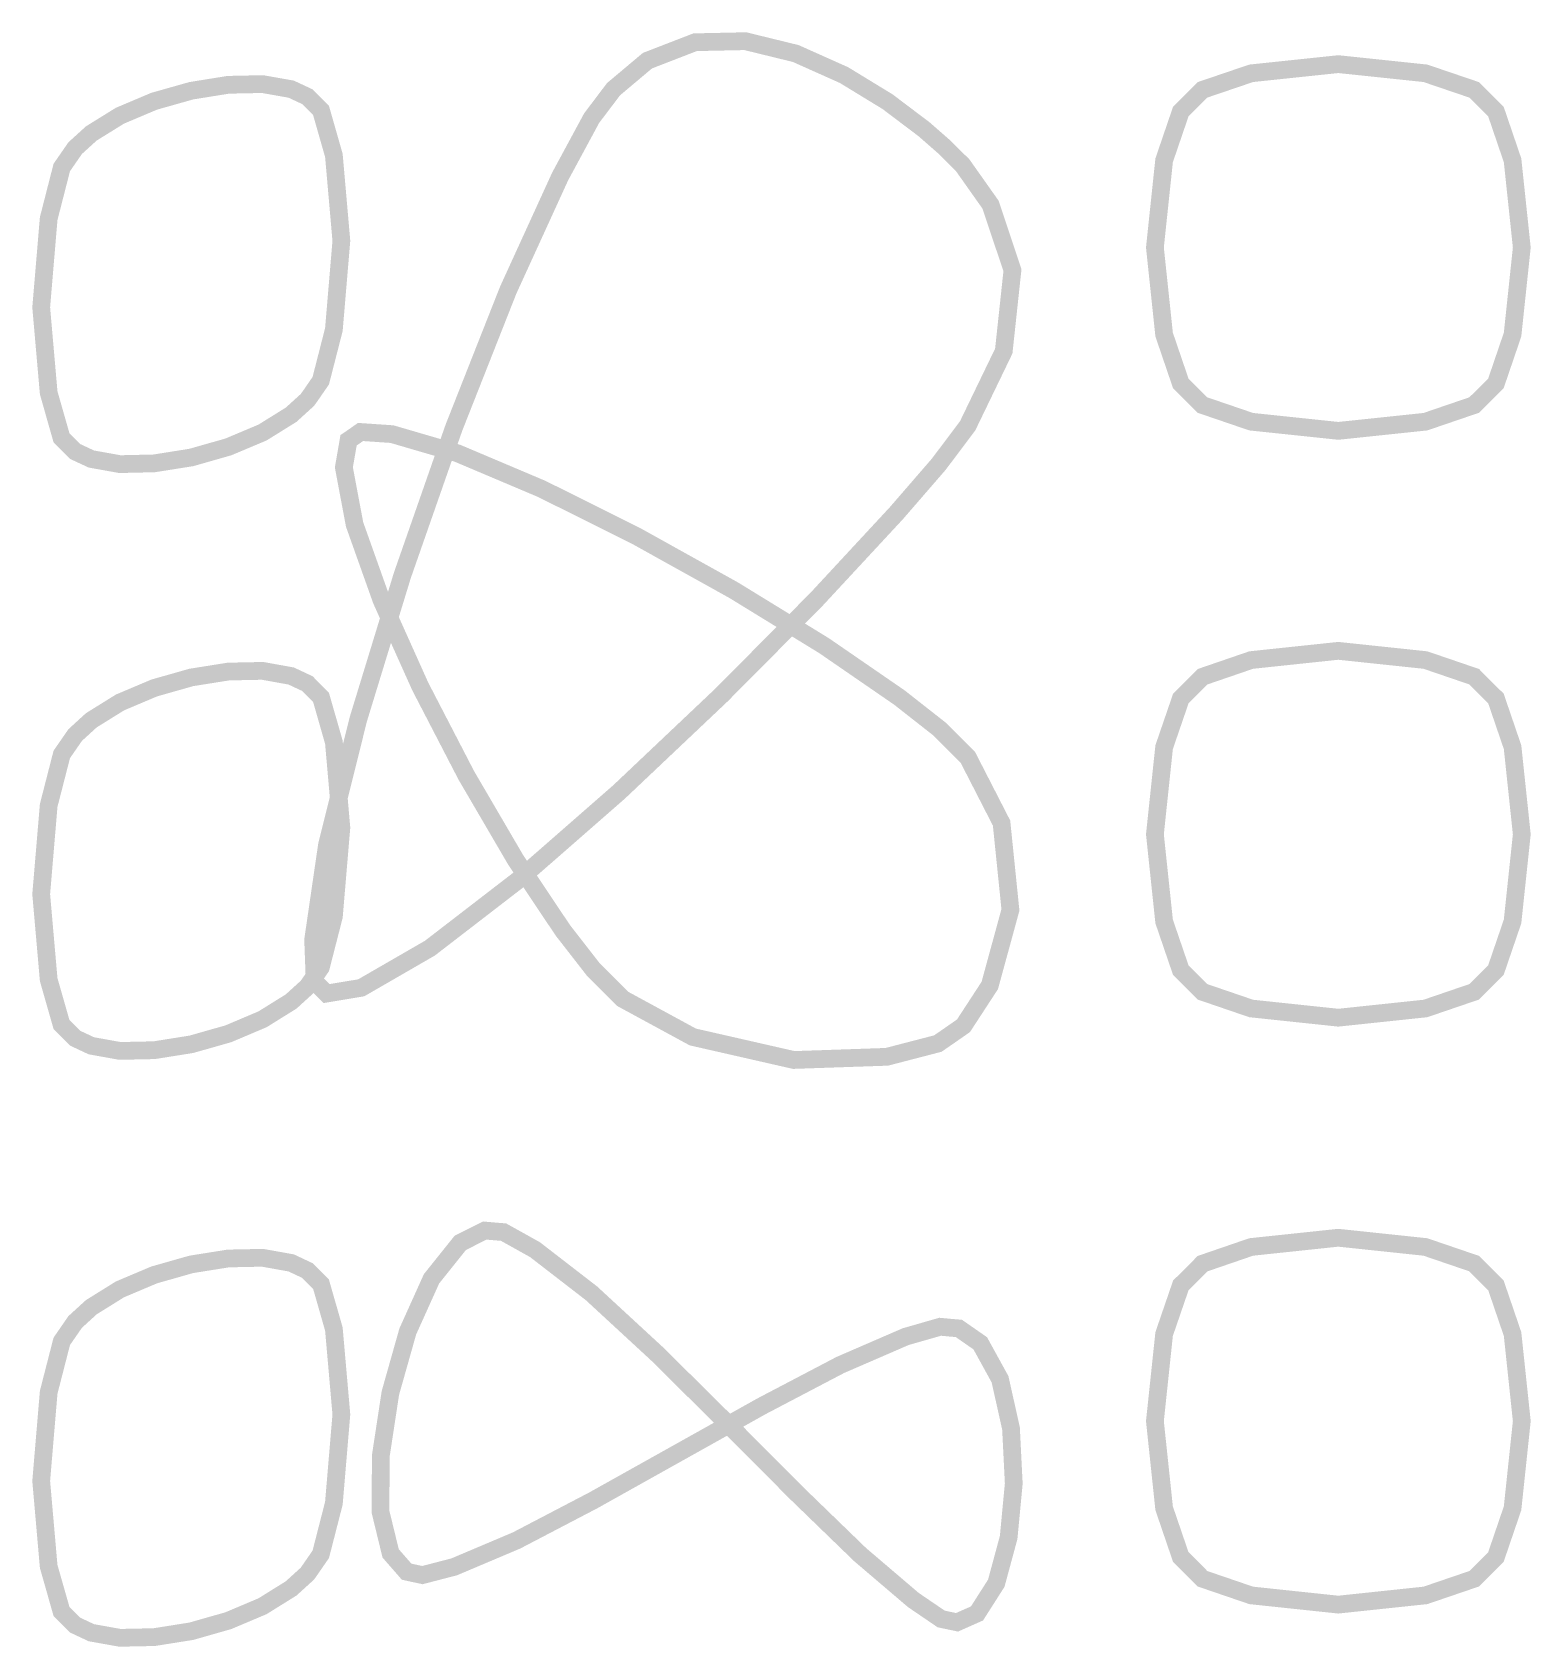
# Model space of a CAD drawing. Extents: x 0.5 to 10.7, y 0.3 to 10.6.
# Drawn here: x 4.021 to 5.194, y 5.891 to 7.155 of the extents above; entities that cross this region are included whole.
import ezdxf

# ---------------------------------------------------------------- set-up
doc = ezdxf.new("R2010")
doc.units = 0
doc.layers.get('0').update_dxf_attribs({"linetype": 'CONTINUOUS'})

msp = doc.modelspace()

# ---------------------------------------------------------------- linework, layer by layer
at = {"color": 0, "const_width": 0.013889}
for points in [[(4.74067, 7.05931), (4.74946, 7.05057), (4.77132, 7.01964), (4.78847, 6.96832), (4.78168, 6.90506), (4.75342, 6.84657), (4.74067, 6.82958), (4.73063, 6.81629), (4.69775, 6.77832), (4.63542, 6.7111), (4.56065, 6.63579), (4.48058, 6.56), (4.40218, 6.49143), (4.33257, 6.43778), (4.27881, 6.40674), (4.25179, 6.40224), (4.24804, 6.40597), (4.2424, 6.41162), (4.24121, 6.44433), (4.25201, 6.51833), (4.27658, 6.61703), (4.31104, 6.7296), (4.3514, 6.84517), (4.39388, 6.95281), (4.43451, 7.04172), (4.45915, 7.08735), (4.46946, 7.10097), (4.47624, 7.10997), (4.50282, 7.13232), (4.5401, 7.14675), (4.57943, 7.14757), (4.61887, 7.13792), (4.65663, 7.12104), (4.69075, 7.10021), (4.7194, 7.07856), (4.73557, 7.0644), (4.74067, 7.05931)], [(5.15831, 7.10097), (5.16683, 7.0925), (5.17985, 7.05431), (5.18707, 6.98611), (5.17985, 6.91797), (5.16683, 6.87978), (5.15831, 6.87125), (5.14974, 6.86279), (5.11165, 6.84978), (5.04346, 6.84261), (4.97532, 6.84978), (4.93722, 6.86279), (4.92876, 6.87125), (4.92019, 6.87978), (4.90717, 6.91797), (4.89996, 6.98611), (4.90717, 7.05431), (4.92019, 7.09244), (4.92876, 7.10097), (4.93722, 7.10949), (4.97532, 7.12244), (5.04346, 7.12961), (5.11165, 7.12244), (5.14974, 7.10949), (5.15831, 7.10097)], [(4.23986, 7.10097), (4.24735, 7.09343), (4.25743, 7.05821), (4.26329, 6.99132), (4.25743, 6.92188), (4.24718, 6.88189), (4.23986, 6.87125), (4.23665, 6.86675), (4.22401, 6.85525), (4.20161, 6.84131), (4.17481, 6.83003), (4.14583, 6.82178), (4.11681, 6.81717), (4.09, 6.81657), (4.0676, 6.82058), (4.0549, 6.8265), (4.05181, 6.82958), (4.04428, 6.83718), (4.03424, 6.8724), (4.02838, 6.93924), (4.03424, 7.00874), (4.04449, 7.04872), (4.05181, 7.05931), (4.05496, 7.06386), (4.0676, 7.07536), (4.09, 7.08925), (4.11681, 7.10058), (4.14583, 7.10878), (4.17481, 7.11344), (4.20161, 7.11399), (4.22401, 7.11003), (4.23671, 7.10411), (4.23986, 7.10097)], [(4.74067, 6.59999), (4.75358, 6.58708), (4.77994, 6.53569), (4.78689, 6.46772), (4.77072, 6.40858), (4.75017, 6.37706), (4.74067, 6.37044), (4.73008, 6.36312), (4.69015, 6.35275), (4.61735, 6.35026), (4.53831, 6.36828), (4.48351, 6.39806), (4.46946, 6.41211), (4.46039, 6.42117), (4.43674, 6.45156), (4.39953, 6.50717), (4.36111, 6.57292), (4.32503, 6.64258), (4.29471, 6.71013), (4.27365, 6.76932), (4.26525, 6.81401), (4.26893, 6.83524), (4.27306, 6.83806), (4.27826, 6.84174), (4.3029, 6.84006), (4.35417, 6.82508), (4.42031, 6.7971), (4.49457, 6.76004), (4.57036, 6.71789), (4.64106, 6.67449), (4.70003, 6.6339), (4.73133, 6.60932), (4.74067, 6.59999)], [(5.15831, 6.64165), (5.16683, 6.63319), (5.17985, 6.59506), (5.18707, 6.52686), (5.17985, 6.45871), (5.16683, 6.42063), (5.15831, 6.41211), (5.14979, 6.4036), (5.11165, 6.39057), (5.04346, 6.38336), (4.97532, 6.39057), (4.93722, 6.4036), (4.92876, 6.41211), (4.92019, 6.42063), (4.90717, 6.45871), (4.89996, 6.52686), (4.90717, 6.59506), (4.92025, 6.63319), (4.92876, 6.64165), (4.93722, 6.65018), (4.97532, 6.66325), (5.04346, 6.67046), (5.11165, 6.66325), (5.14979, 6.65022), (5.15831, 6.64165)], [(4.23986, 6.64165), (4.24735, 6.63411), (4.25743, 6.59896), (4.26329, 6.53207), (4.25743, 6.46262), (4.24718, 6.42269), (4.23986, 6.41211), (4.23665, 6.40756), (4.22401, 6.39606), (4.20161, 6.38211), (4.17481, 6.37076), (4.14583, 6.36253), (4.11681, 6.35792), (4.09, 6.35736), (4.0676, 6.36139), (4.0549, 6.36735), (4.05181, 6.37044), (4.04428, 6.37799), (4.03424, 6.41314), (4.02838, 6.47999), (4.03424, 6.54949), (4.04449, 6.58942), (4.05181, 6.59999), (4.05496, 6.60454), (4.0676, 6.6161), (4.09, 6.63004), (4.11681, 6.64139), (4.14583, 6.64963), (4.17481, 6.65424), (4.20161, 6.65479), (4.22401, 6.65076), (4.23671, 6.64481), (4.23986, 6.64165)], [(4.74067, 6.14068), (4.74653, 6.14019), (4.76329, 6.12853), (4.77875, 6.10042), (4.78733, 6.06201), (4.7895, 6.01882), (4.78549, 5.97657), (4.77582, 5.94081), (4.76074, 5.91715), (4.74511, 5.91021), (4.74067, 5.91114), (4.73269, 5.91282), (4.71094, 5.92763), (4.66917, 5.96326), (4.61925, 6.01161), (4.565, 6.06614), (4.51031, 6.12033), (4.45893, 6.16775), (4.41476, 6.20188), (4.39019, 6.21556), (4.38167, 6.21625), (4.3756, 6.21679), (4.35633, 6.20714), (4.33382, 6.17899), (4.31526, 6.13781), (4.30165, 6.08968), (4.29417, 6.04064), (4.29389, 5.99681), (4.30186, 5.96414), (4.31435, 5.94982), (4.31928, 5.94874), (4.32676, 5.94715), (4.35161, 5.95361), (4.40044, 5.97428), (4.46035, 6.00558), (4.52604, 6.04232), (4.59229, 6.07937), (4.65365, 6.11154), (4.70486, 6.13374), (4.73193, 6.1415), (4.74067, 6.14068)], [(5.15831, 6.18235), (5.16683, 6.17389), (5.17985, 6.13579), (5.18707, 6.06765), (5.17985, 5.99946), (5.16683, 5.96132), (5.15831, 5.95281), (5.14979, 5.94428), (5.11165, 5.93126), (5.04346, 5.92404), (4.97532, 5.93126), (4.93722, 5.94428), (4.92876, 5.95281), (4.92019, 5.96132), (4.90717, 5.99946), (4.89996, 6.06765), (4.90717, 6.13579), (4.92025, 6.17389), (4.92876, 6.18235), (4.93722, 6.19086), (4.97532, 6.20394), (5.04346, 6.21115), (5.11165, 6.20394), (5.14979, 6.19092), (5.15831, 6.18235)], [(4.23986, 6.18235), (4.24735, 6.17486), (4.25743, 6.13971), (4.26329, 6.07286), (4.25743, 6.00336), (4.24718, 5.96343), (4.23986, 5.95281), (4.23665, 5.94824), (4.22401, 5.93674), (4.20161, 5.92279), (4.17481, 5.91146), (4.14583, 5.90321), (4.11681, 5.8986), (4.09, 5.89806), (4.0676, 5.90207), (4.0549, 5.90804), (4.05181, 5.91114), (4.04428, 5.91872), (4.03424, 5.95389), (4.02838, 6.02078), (4.03424, 6.09022), (4.04449, 6.1301), (4.05181, 6.14068), (4.05496, 6.14524), (4.0676, 6.15679), (4.09, 6.17074), (4.11681, 6.18207), (4.14583, 6.19032), (4.17481, 6.19493), (4.20161, 6.19547), (4.22401, 6.19146), (4.23671, 6.18549), (4.23986, 6.18235)]]:
    msp.add_lwpolyline(points, close=True, dxfattribs=at)

doc.saveas('drawing.dxf')
